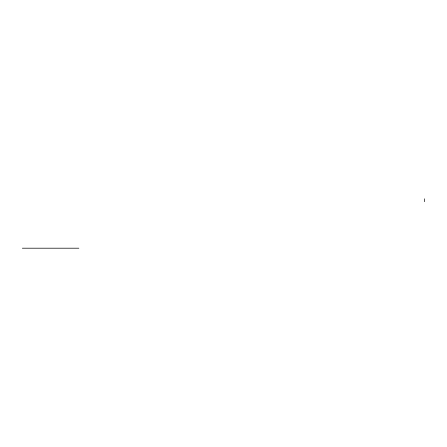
<?xml version="1.0" encoding="UTF-8"?>
<svg xmlns="http://www.w3.org/2000/svg" width="447" height="447" viewBox="0 0 447 447"><rect width="100%" height="100%" fill="white"/><g stroke="black" fill="none" stroke-linecap="round" stroke-linejoin="round"><path stroke-width="0.67" d="M22.35 248.202L78.868 248.202M424.65 198.798L424.65 201.703"/></g></svg>
